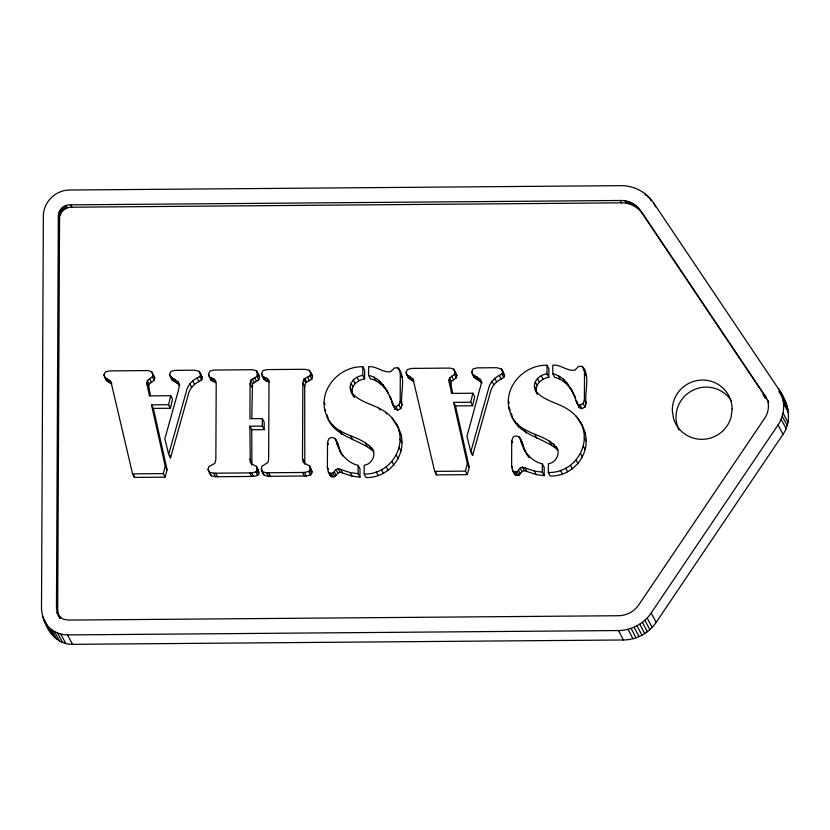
<?xml version="1.0" encoding="UTF-8"?>
<svg xmlns="http://www.w3.org/2000/svg" width="830" height="830" viewBox="0 0 830 830"><rect width="100%" height="100%" fill="white"/><g stroke="black" fill="none" stroke-linecap="round" stroke-linejoin="round"><path stroke-width="1.25" d="M57.322 613.297L60.009 618.153L57.322 613.297L56.461 608.079L58.318 217.055C57.799 210.281 63.837 204.356 70.581 204.844L620.197 200.487C628.559 200.206 636.807 204.471 641.31 211.546L765.353 396.211L768.207 401.606M59.2 616.949L57.695 610.434L59.542 219.411C59.034 212.636 65.072 206.712 71.816 207.199L621.431 202.842C629.794 202.562 638.042 206.826 642.545 213.901L766.578 398.566L765.353 396.211M251.77 418.372L252.496 383.865L258.784 379.85L259.52 377.214L256.356 370.688L252.351 369.713L214.213 370.035L209.917 371.072L208.475 374.081L209.233 376.706L213.943 379.03L215.655 380.731L216.205 384.072L215.852 459.436L214.918 463.296L208.797 466.751L208.019 469.324L211.287 475.787L215.572 476.742L253.555 476.43L257.674 475.414L258.711 474.169L258.358 469.853L256.501 466.315L251.905 464.126L250.255 462.507L249.872 426.195L262.301 426.091L264.158 429.629L251.718 429.733L249.872 426.195M257.352 371.933L256.937 376.312L250.65 380.337L250.079 383.792L249.913 418.714L262.342 418.611L264.189 422.148L264.158 429.629M251.915 464.925L251.718 429.733M262.301 426.091L262.342 418.611M266.804 378.366L268.453 379.974L268.993 383.336L268.63 459L268.059 462.362L261.844 466.273L261.44 470.6L264.293 475.351L268.349 476.306L306.343 475.995L310.576 474.936L312.08 472.011L311.323 469.448L309.476 465.921L303.396 462.569L302.494 458.72L302.857 383.055L303.79 379.196L309.912 375.741L310.69 373.168L310.327 371.498L309.217 370.273L304.983 369.288L267.001 369.599L262.934 370.616L261.564 373.573L262.28 376.177L264.127 379.704L268.65 381.904L266.804 378.366L262.28 376.177M304.797 464.178L304.703 386.593L305.637 382.723L311.758 379.279L312.537 376.706L310.327 371.498M335.953 439.89C338.401 451.458 346.048 462.642 358.145 465.36L359.992 468.898L359.95 477.209L352.024 476.109L339.989 472.156L337.851 473.162L334.801 476.627L331.398 476.7L330.174 475.6L328.327 472.073L327.394 467.435L327.518 442.483L328.794 438.883L330.236 437.825L332.042 437.462L334.864 438.427C339.096 443.459 338.868 450.732 342.821 455.929M359.95 477.209L358.104 473.681L358.145 465.36M352.895 394.675C349.513 386.718 357.19 379.87 364.619 378.916L362.772 375.388L362.814 366.767C338.495 365.999 316.884 391.293 326.315 414.855C332.872 436.985 358.716 438.458 373.728 451.593C364.38 434.92 338.713 437.472 329.105 420.188M362.772 375.388C354.69 376.301 347.314 384.093 351.329 392.331C359.826 402.986 375.15 404.283 385.784 412.303C393.368 417.687 398.421 425.852 400.983 434.702C406.586 456.448 388.201 478.215 365.978 477.541L364.131 474.003L364.173 465.319C372.037 464.095 376.779 454.684 371.882 448.055M364.619 378.916L364.661 370.305L362.814 366.767M368.572 375.336C377.961 377.276 384.446 385.307 388.461 393.534C384.383 386.77 378.459 380.472 370.419 378.874L368.572 375.336L368.613 366.715C376.488 365.76 383.045 373.095 390.629 371.643L394.52 367.908L397.933 367.866C406.897 377.733 399.759 393.223 402.021 404.988L400.786 408.588L397.726 410.165L395.101 409.242L389.509 395.858M393.254 405.704L395.879 406.627L398.94 405.05L400.174 401.45L400.309 373.936L399.261 369.07M520.161 438.365C522.61 449.943 530.256 461.127 542.353 463.846L544.2 467.383L544.158 475.694L536.232 474.584L524.197 470.641L522.06 471.648L519.009 475.102L515.606 475.185L514.382 474.086L512.535 470.558L511.602 465.91L511.726 440.969L513.002 437.369L514.444 436.31L516.25 435.947L519.061 436.902C523.803 443.033 523.585 451.655 529.073 457.413M544.158 475.694L542.312 472.156L542.353 463.846M537.384 394.343C533.368 386.116 540.745 378.314 548.827 377.401L546.98 373.863L547.022 365.252C522.703 364.474 501.092 389.778 510.523 413.34C517.08 435.47 542.924 436.943 557.936 450.068C548.589 433.405 522.921 435.947 513.314 418.662M546.98 373.863C538.898 374.776 531.522 382.578 535.537 390.816C544.034 401.461 559.358 402.758 569.992 410.788C577.576 416.162 582.629 424.338 585.192 433.187C590.784 454.933 572.41 476.69 550.186 476.026L548.34 472.488L548.381 463.794C556.245 462.58 560.987 453.159 556.09 446.54M548.827 377.401L548.869 368.779L547.022 365.252M552.78 373.822L552.822 365.2C560.696 364.245 567.253 371.581 574.837 370.118L578.728 366.383L582.141 366.352C591.105 376.208 583.967 391.708 586.229 403.473L584.994 407.074L581.934 408.64L579.309 407.717C573.167 394.821 568.975 377.287 552.78 373.822L554.627 377.349C564.908 379.497 571.6 388.772 575.564 397.871L573.717 394.333M577.462 404.189L580.087 405.113L583.148 403.536L584.382 399.936L584.517 372.421L583.469 367.555M44.945 622.127C49.51 630.084 58.442 634.95 67.572 634.919L618.475 630.551C631.433 630.416 644.007 623.766 651.208 612.965L778.063 424.919C785.315 414.232 785.564 399.22 778.239 388.492L653.459 202.717C646.331 192.021 633.705 185.495 620.882 185.661L69.678 190.029C55.683 189.914 43.222 202.157 43.357 216.205L41.5 609.178C43.15 625.353 54.085 644.651 72.501 644.339L623.392 639.982C636.361 639.837 648.936 633.186 656.136 622.386L782.991 434.349C792.982 420.25 788.023 401.305 778.239 388.492M364.131 474.003C389.644 474.833 408.236 446.945 396.481 424.026M548.34 472.488C573.852 473.318 592.444 445.43 580.689 422.512M208.372 471.035L209.44 472.26L213.725 473.204L251.708 472.893L255.827 471.876L256.864 470.641L256.501 466.315M471.71 371.684L473.11 368.842L477.292 367.866L496.672 367.7L501.123 368.842L502.347 370.221L504.599 375.575L503.748 377.577C497.108 380.669 491.64 385.359 490.177 392.995L472.633 455.421L470.786 451.894L466.979 436.279L481.338 383.398L480.238 379.331L472.332 373.957L471.71 371.684L474.179 377.484L482.085 382.858M111.261 383.854L106.499 380.669L104.653 377.131L103.906 374.87L105.4 371.913L109.871 370.896L147.937 370.574L151.589 371.643L154.795 378.075L154.173 380.348L149.275 383.937L148.653 386.209L150.469 395.775M413.402 381.364L408.63 378.179L406.783 374.641L406.036 372.38L407.54 369.423L412.002 368.406L450.068 368.084L453.72 369.153L456.925 375.585L456.303 377.858L451.406 381.447L450.783 383.719L452.599 393.285M261.44 470.6L262.446 471.824L266.503 472.768L304.486 472.457L308.729 471.399L309.849 470.154L310.233 468.483L309.476 465.921M168.594 404.718L151.506 404.864L153.353 408.391L170.441 408.256L168.594 404.718L170.69 395.713L149.41 395.889L146.806 382.682L147.429 380.41L152.326 376.82L152.948 374.548L151.589 371.643M170.441 408.256L172.547 399.24L170.69 395.713M470.724 402.228L453.637 402.374L455.483 405.912L472.571 405.766L470.724 402.228L472.83 393.223L451.541 393.399L448.937 380.192L449.559 377.92L454.456 374.33L455.079 372.058L453.72 369.153M472.571 405.766L474.677 396.75L472.83 393.223M104.653 377.131L110.432 381.095L111.791 385.234L132.561 473.878L134.408 477.406L165.149 477.157L163.303 473.619L165.243 466.201L151.506 404.864M165.149 477.157L167.089 469.728L153.353 408.391M406.783 374.641L412.562 378.605L413.921 382.744L434.692 471.388L436.539 474.916L467.28 474.667L465.433 471.129L467.373 463.711L453.637 402.374M467.28 474.667L469.22 467.238L455.483 405.912M200.217 372.712L202.468 378.065L201.617 380.067C194.977 383.159 189.51 387.849 188.047 395.485L170.503 457.911L168.656 454.384L186.2 391.957C187.663 384.311 193.131 379.632 199.771 376.54L200.621 374.527L200.217 372.712L198.993 371.332L194.542 370.19L175.161 370.356L170.98 371.332L169.579 374.174L172.038 379.974L179.954 385.348M470.786 451.894L488.331 389.467C489.793 381.831 495.261 377.142 501.901 374.05L502.752 372.037L502.347 370.221M328.327 472.073L329.552 473.162L332.955 473.09L336.005 469.624L338.142 468.628L350.177 472.571L358.104 473.681M512.535 470.558L513.76 471.648L517.163 471.575L520.213 468.11L522.35 467.114L534.385 471.056L542.312 472.156M132.561 473.878L163.303 473.619M434.692 471.388L465.433 471.129M209.233 376.706L211.079 380.244L215.79 382.557L213.943 379.03M170.192 376.447L178.108 381.821L179.488 384.466M256.906 468.877L258.358 469.853M58.774 615.787L63.36 619.253L68.62 620.083L617.624 615.736C626.193 615.881 634.545 611.586 639.142 604.333L765.25 417.407C768.3 412.51 769.379 405.787 767.522 400.257L768.746 402.612M583.988 369.879L585.316 371.093M311.063 373.801L312.173 375.036M353.175 395.869L354.535 397.518M259.199 375.461L256.356 370.688M522.008 441.902L519.061 436.902M336.71 441.954L337.8 443.417M582.536 426.039L576.238 416.224M393.877 421.267L397.591 426.516M778.841 391.47L786.186 403.556M763.061 394.893L765.229 398.12M782.337 397.155L787.265 406.576M783.115 400.268L788.043 409.688M783.572 403.453L788.5 412.873M783.053 413.06L787.981 422.48M782.254 416.193L787.172 425.614M781.144 419.223L786.072 428.654M778.063 424.919L782.991 434.349M653.459 202.717L655.648 206.898M649.496 197.758L651.135 200.901M647.213 195.548L648.313 197.633M644.765 193.525L645.854 195.61M641.31 211.546L642.545 213.901M638.291 207.77L639.525 210.125M637.098 206.608L638.332 208.963M635.583 205.363L636.807 207.718M633.964 204.232L635.189 206.597M632.253 203.246L633.487 205.601M630.468 202.406L631.703 204.761M628.621 201.711L629.846 204.066M626.712 201.171L627.947 203.526M625.073 200.85L626.297 203.205M620.197 200.487L621.431 202.842M582.141 366.352L583.521 368.997M584.517 372.421L586.364 375.959M584.382 399.936L586.229 403.473M583.148 403.536L584.994 407.074M580.087 405.113L581.934 408.64M570.822 388.482L572.669 392.019M567.253 383.273L569.1 386.811M575.833 400.61L579.309 407.717M563.124 378.947L564.971 382.485M558.3 375.648L560.146 379.175M583.345 429.65L585.192 433.187M584.196 437.649L586.053 441.187M583.262 445.949L585.109 449.476M541.264 375.814L543.111 379.341M580.543 453.595L582.39 457.123M537.384 378.366L539.23 381.904M535.163 381.717L537.02 385.255M576.217 460.214L578.064 463.742M534.416 386.064L536.263 389.592M535.537 390.816L536.917 393.462M651.208 612.965L656.136 622.386M570.49 465.433L572.337 468.96M647.192 617.987L652.121 627.407M553.392 443.791L555.239 447.329M565.749 468.224L567.596 471.751M644.9 620.238L649.828 629.659M549.398 441.187L551.255 444.724M642.42 622.303L647.348 631.723M560.478 470.33L562.325 473.857M639.785 624.16L644.713 633.581M637.015 625.799L641.932 635.22M501.123 368.842L504.599 375.575M534.945 434.661L536.792 438.188M501.901 374.05L503.748 377.577M634.11 627.21L639.038 636.631M499.38 375.689L501.227 379.227M631.111 628.383L636.029 637.803M524.332 429.411L526.179 432.949M628.02 629.306L632.948 638.726M508.334 401.315L509.257 403.09M494.753 378.19L496.599 381.717M508.863 407.551L510.253 410.207M517.225 423.539L519.072 427.077M491.879 381.198L493.726 384.726M520.95 441.27L522.796 444.807M528.586 455.867L529.509 457.641M523.813 448.885L525.203 451.53M618.475 630.551L623.392 639.982M534.385 471.056L536.232 474.584M480.238 379.331L481.618 381.976M511.726 440.969L512.65 442.732M524.871 467.695L526.718 471.222M476.877 376.633L478.723 380.171M522.35 467.114L524.197 470.641M474.21 375.451L476.057 378.978M472.332 373.957L474.179 377.484M520.213 468.11L522.06 471.648M518.522 470.32L520.369 473.847M517.163 471.575L519.009 475.102M515.544 472L517.391 475.538M511.602 465.91L512.525 467.684M513.76 471.648L515.606 475.185M455.079 372.058L456.925 375.585M454.456 374.33L456.303 377.858M451.707 376.239L453.554 379.767M449.559 377.92L451.406 381.447M448.937 380.192L450.783 383.719M449.155 382.454L451.001 385.992M467.373 463.711L469.22 467.238M412.562 378.605L413.952 381.25M409.522 376.281L411.369 379.818M406.036 372.38L408.63 378.179M397.933 367.866L399.323 370.512M400.309 373.936L402.156 377.474M400.174 401.45L402.021 404.988M398.94 405.05L400.786 408.588M395.879 406.627L397.726 410.165M389.976 396.74L391.355 399.386L386.614 389.996M383.045 384.798L384.892 388.326M391.625 402.125L395.101 409.242M378.916 380.462L380.763 384M374.091 377.162L375.938 380.69M392.03 417.739L393.42 420.385M399.137 431.175L400.983 434.702M399.998 439.174L401.845 442.701M385.784 412.303L386.707 414.066M379.123 408.277L380.047 410.041M399.054 447.463L400.9 451.001M357.056 377.328L358.902 380.866M396.335 455.11L398.182 458.648M353.175 379.881L355.022 383.419M350.955 383.242L352.812 386.77M392.009 461.729L393.856 465.267M350.208 387.579L352.055 391.117M351.329 392.331L352.709 394.987M386.282 466.948L388.129 470.475M369.184 445.305L371.031 448.843M381.541 469.739L383.387 473.276M365.2 442.712L367.047 446.239M376.27 471.845L378.117 475.383M350.737 436.175L352.584 439.703M309.217 370.273L310.596 372.919M310.69 373.168L312.537 376.706M340.124 430.936L341.97 434.464M324.125 402.841L325.049 404.604M309.912 375.741L311.758 379.279M324.655 409.076L325.578 410.84M333.017 425.064L334.864 428.591M307.619 377.276L309.466 380.804M304.672 378.314L306.519 381.852M303.79 379.196L305.637 382.723M334.864 438.427L336.243 441.072M336.741 442.795L338.588 446.322M339.605 450.4L341.452 453.937M350.177 472.571L352.024 476.109M302.857 383.055L304.703 386.593M327.518 442.483L328.441 444.258M340.663 469.209L342.51 472.747M338.142 468.628L339.989 472.156M336.005 469.624L337.851 473.162M334.314 471.834L336.16 475.362M332.955 473.09L334.801 476.627M331.336 473.525L333.183 477.053M327.394 467.435L328.317 469.199M329.552 473.162L331.398 476.7M268.453 379.974L269.377 381.748M264.448 377.629L266.295 381.167M261.564 373.573L263.411 377.111M310.233 468.483L312.08 472.011M309.849 470.154L311.696 473.691M302.494 458.72L304.34 462.248M257.674 373.676L259.52 377.214M308.729 471.399L310.576 474.936M256.937 376.312L258.784 379.85M304.486 472.457L306.343 475.995M254.758 377.858L256.605 381.395M302.504 472.478L304.351 476.005M252.31 378.708L254.156 382.246M250.65 380.337L252.496 383.865M250.079 383.792L251.926 387.33M268.484 472.758L270.331 476.285M266.503 472.768L268.349 476.306M261.108 468.888L262.498 471.533M262.446 471.824L264.293 475.351M211.505 378.221L213.352 381.748M208.475 374.081L209.399 375.855M257.217 468.919L259.064 472.446M256.864 470.641L258.711 474.169M249.716 459.156L251.563 462.684M255.827 471.876L257.674 475.414M198.993 371.332L202.468 378.065M251.708 472.893L253.555 476.43M199.771 376.54L201.617 380.067M249.726 472.913L251.573 476.441M197.25 378.179L199.096 381.717M192.622 380.68L194.469 384.207M189.748 383.688L191.595 387.216M174.736 379.123L176.593 382.661M172.08 377.94L173.927 381.468M170.036 375.067L172.038 379.974M215.779 473.183L217.626 476.721M213.725 473.204L215.572 476.742M70.581 204.844L71.816 207.199M208.019 469.324L209.409 471.969M209.44 472.26L211.287 475.787M66.234 205.446L67.469 207.801M65.321 205.767L66.545 208.123M152.948 374.548L154.795 378.075M64.003 206.421L65.228 208.776M152.326 376.82L154.173 380.348M62.779 207.241L64.003 209.596M61.669 208.206L62.904 210.561M149.576 378.729L151.423 382.257M60.694 209.305L61.928 211.66M59.874 210.519L61.109 212.874M59.221 211.826L60.455 214.182M147.429 380.41L149.275 383.937M58.909 212.739L60.134 215.095M146.806 382.682L148.653 386.209M147.024 384.944L148.871 388.482M58.318 217.055L59.542 219.411M165.243 466.201L167.089 469.728M110.432 381.095L111.822 383.74M107.392 378.771L109.238 382.308M103.906 374.87L106.499 380.669M56.461 608.079L57.695 610.434M59.739 616.877L60.559 618.443M57.011 612.384L58.245 614.74M67.572 634.919L72.501 644.339M60.798 634.089L65.726 643.509M57.561 633.02L62.478 642.451M54.49 631.547L59.418 640.967M51.647 629.69L56.575 639.11M49.084 627.47L54.012 636.89M42.361 615.891L46.19 623.216M46.833 624.938L51.761 634.359M43.451 619.097L49.873 631.547M47.289 625.312L48.368 628.518M576.622 401.004L577.68 404.148M391.708 400.434L393.472 405.663M511.373 413.402L512.369 416.868M327.165 414.917L328.161 418.382M210.571 378.49L211.079 380.244M263.65 377.972L264.127 379.704M178.108 381.821L179.207 385.888L178.575 389.83L164.848 438.769L168.656 454.384M472.052 453.024L472.633 455.421M169.922 455.514L170.503 457.911M435.958 472.426L436.539 474.916M133.827 474.905L134.408 477.406M209.866 472.851L210.218 474.573M329.707 473.287L330.174 475.6M262.954 472.415L263.286 474.138M678.982 430.013A30.025 29.548 -27.6 0 1 691.743 390.837A30.025 29.548 -27.6 0 1 731.624 401.264M732.143 408.91L731.23 416.608A30.025 29.548 -27.6 0 1 673.441 418.133L672.31 410.487A30.025 29.548 -27.6 0 1 701.827 380.057A30.025 29.548 -27.6 0 1 732.143 408.91"/></g></svg>
